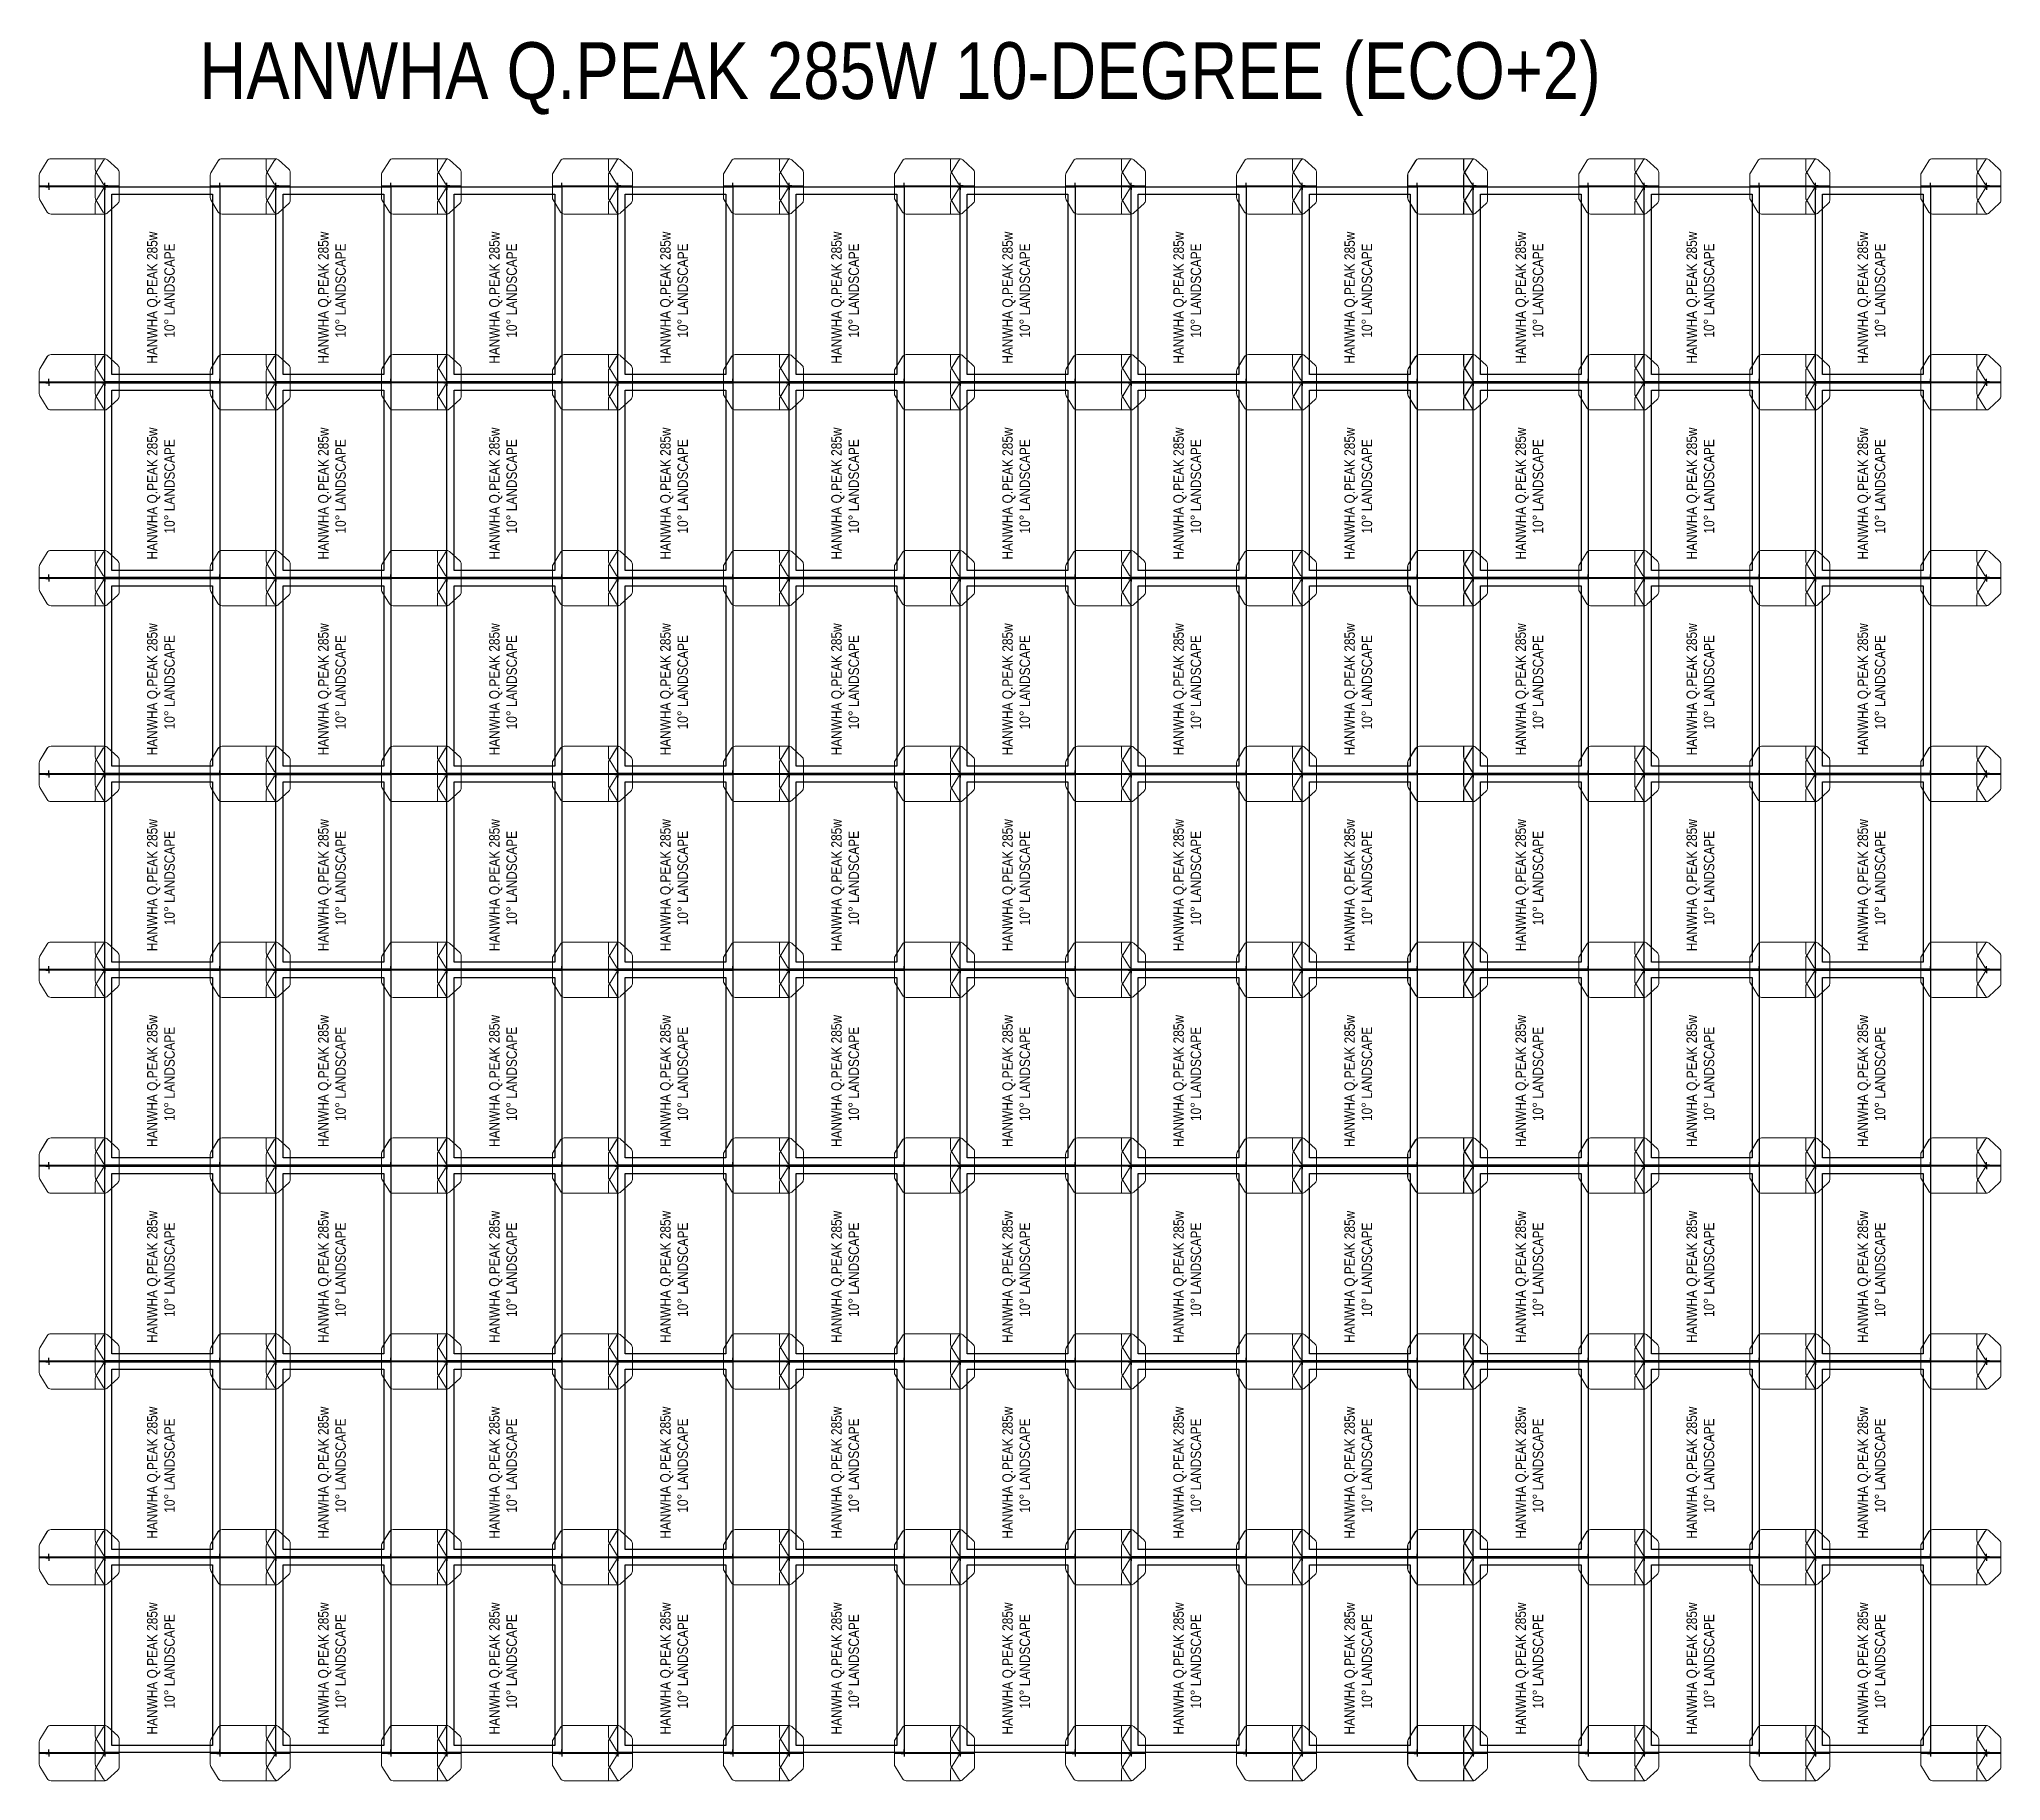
# Model space of a CAD drawing. Header units: feet. Extents: x 1174 to 1836, y 11988 to 12576.
import ezdxf

# ---------------------------------------------------------------- set-up
doc = ezdxf.new("R2010")
doc.units = ezdxf.units.FT
doc.header["$MEASUREMENT"] = 0
doc.layers.add('CANADIAN 255', color=7, linetype='Continuous')
doc.layers.add('E2-ECOFEET', color=1, linetype='Continuous', lineweight=5, plot=False)
doc.styles.add('PAPER SPACE TXT', font='technic_.ttf', dxfattribs={"height": 0.125})
doc.styles.get("Standard").update_dxf_attribs({"font": 'calibri.ttf'})

# ---------------------------------------------------------------- blocks, each defined once
blk = doc.blocks.new('EcoFoot2+ single')
at = {"layer": 'Defpoints', "color": 251}
for points in [[(-0.19, 19.9), (-0.19, 18.9), (-1.19, 18.9)], [(0.19, 19.9), (0.19, 18.9), (1.19, 18.9)], [(-0.19, 1), (-0.19, 0), (-1.19, 0)], [(-0.19, -1), (-0.19, 0), (-1.19, 0)], [(0.19, 1), (0.19, 0), (1.19, 0)], [(0.19, -1), (0.19, 0), (1.19, 0)]]:
    blk.add_lwpolyline(points, dxfattribs=at)
for p in [(0, 18.9), (0, 0), (0, 0), (0, 0)]:
    blk.add_point(p, dxfattribs=at)
at = {"layer": 'E2-ECOFEET', "color": 42, "linetype": 'Continuous'}
for p, q in [((-0.19, -4.85), (-0.19, 22.12)), ((0.19, -4.85), (0.19, 22.12)), ((-0.19, 0.1), (-0.19, 17.2)), ((0.19, 0.1), (0.19, 17.2))]:
    blk.add_line(p, q, dxfattribs=at)
at = {"layer": 'E2-ECOFEET', "linetype": 'Continuous'}
blk.add_lwpolyline([(-9.35, 17.2), (-9.35, 0.1, 0.187182), (-8.95, -0.91), (-5.8, -4.36, 0.210696), (-4.7, -4.85), (4.7, -4.85, 0.210696), (5.8, -4.36), (8.95, -0.91, 0.187182), (9.35, 0.1), (9.35, 17.2), (9.35, 18.14, 0.261626), (8.63, 19.42), (4.57, 21.9, 0.137668), (3.79, 22.12), (-3.79, 22.12, 0.137668), (-4.57, 21.9), (-8.63, 19.42, 0.261626), (-9.35, 18.14)], format="xyb", close=True, dxfattribs=at)
at = {"layer": 'E2-ECOFEET', "color": 112, "linetype": 'Continuous'}
for points in [[(-0.19, -4.85), (-0.19, -1.7), (-0.19, -0.76, 0.261626), (-0.91, 0.52), (-4.97, 3, 0.137668), (-5.75, 3.22), (-9.35, 3.22)], [(0.19, -4.85), (0.19, -1.7), (0.19, -0.76, -0.261626), (0.91, 0.52), (4.97, 3, -0.137668), (5.75, 3.22), (9.35, 3.22)]]:
    blk.add_lwpolyline(points, format="xyb", dxfattribs=at)
at = {"layer": 'E2-ECOFEET', "color": 133, "linetype": 'Continuous'}
blk.add_lwpolyline([(9.28, -0.33, 0.18544), (8.63, 0.52), (4.57, 3, 0.137668), (3.79, 3.22), (-3.79, 3.22, 0.137668), (-4.57, 3), (-8.63, 0.52, 0.18544), (-9.28, -0.33, 0.18544)], format="xyb", dxfattribs=at)
blk = doc.blocks.new('HANWHA Q.PEAK 285W 10 DEGREE')
at = {"layer": 'CANADIAN 255', "linetype": 'Continuous'}
blk.add_lwpolyline([(5576.57, 11902.72), (5576.57, 11968.42), (5615.37, 11968.42), (5615.37, 11902.72), (5576.57, 11902.72)], dxfattribs=at)
at = {"layer": 'CANADIAN 255', "color": 1, "linetype": 'Continuous'}
blk.add_lwpolyline([(5578.99, 11905.14), (5578.99, 11965.99), (5612.95, 11965.99), (5612.95, 11905.14)], close=True, dxfattribs=at)
at = {"layer": 'Defpoints', "color": 251, "insert": (5595.52, 11935.15), "char_height": 3.5, "attachment_point": 4, "rotation": 90}
blk.add_mtext('\\pi-26.357;{\\fTechnicLite|b0|i0|c2|p2;HANWHA Q.PEAK 285w\\P\\pi-17.595;10° LANDSCAPE}', dxfattribs=at)
blk = doc.blocks.new('HANWHA Q.PEAK 285W ON ECO FEET')
at = {"color": 1}
blk.add_blockref('HANWHA Q.PEAK 285W 10 DEGREE', (0, 0), dxfattribs=at)
at = {"layer": 'E2-ECOFEET', "rotation": 90}
for p in [(5576.57, 11968.6), (5634.27, 11968.6), (5576.57, 11902.53), (5634.27, 11902.53)]:
    blk.add_blockref('EcoFoot2+ single', p, dxfattribs=at)

msp = doc.modelspace()

# ---------------------------------------------------------------- block references
at = {"color": 1}
for p in [(-4380.55, 557.32), (-4322.84, 557.32), (-4265.14, 557.32), (-4207.44, 557.32), (-4149.74, 557.32), (-4092.04, 557.32), (-4034.34, 557.32), (-3976.64, 557.32), (-3918.93, 557.32), (-3861.23, 557.32), (-3803.53, 557.32), (-4380.55, 491.24), (-4322.84, 491.24), (-4265.14, 491.24), (-4207.44, 491.24), (-4149.74, 491.24), (-4092.04, 491.24), (-4034.34, 491.24), (-3976.64, 491.24), (-3918.93, 491.24), (-3861.23, 491.24), (-3803.53, 491.24), (-4380.55, 425.17), (-4322.84, 425.17), (-4265.14, 425.17), (-4207.44, 425.17), (-4149.74, 425.17), (-4092.04, 425.17), (-4034.34, 425.17), (-3976.64, 425.17), (-3918.93, 425.17), (-3861.23, 425.17), (-3803.53, 425.17), (-4380.55, 359.09), (-4322.84, 359.09), (-4265.14, 359.09), (-4207.44, 359.09), (-4149.74, 359.09), (-4092.04, 359.09), (-4034.34, 359.09), (-3976.64, 359.09), (-3918.93, 359.09), (-3861.23, 359.09), (-3803.53, 359.09), (-4380.55, 293.02), (-4322.84, 293.02), (-4265.14, 293.02), (-4207.44, 293.02), (-4149.74, 293.02), (-4092.04, 293.02), (-4034.34, 293.02), (-3976.64, 293.02), (-3918.93, 293.02), (-3861.23, 293.02), (-3803.53, 293.02), (-4380.55, 226.94), (-4322.84, 226.94), (-4265.14, 226.94), (-4207.44, 226.94), (-4149.74, 226.94), (-4092.04, 226.94), (-4034.34, 226.94), (-3976.64, 226.94), (-3918.93, 226.94), (-3861.23, 226.94), (-3803.53, 226.94), (-4380.55, 160.87), (-4322.84, 160.87), (-4265.14, 160.87), (-4207.44, 160.87), (-4149.74, 160.87), (-4092.04, 160.87), (-4034.34, 160.87), (-3976.64, 160.87), (-3918.93, 160.87), (-3861.23, 160.87), (-3803.53, 160.87), (-4380.55, 94.79), (-4322.84, 94.79), (-4265.14, 94.79), (-4207.44, 94.79), (-4149.74, 94.79), (-4092.04, 94.79), (-4034.34, 94.79), (-3976.64, 94.79), (-3918.93, 94.79), (-3861.23, 94.79), (-3803.53, 94.79)]:
    msp.add_blockref('HANWHA Q.PEAK 285W ON ECO FEET', p, dxfattribs=at)

# ---------------------------------------------------------------- texts
at = {"insert": (1227.93, 12574.57), "char_height": 19.1671, "width": 624.9599, "attachment_point": 1, "style": 'PAPER SPACE TXT'}
msp.add_mtext('HANWHA Q.PEAK 285W 10-DEGREE (ECO+2)', dxfattribs=at)

doc.saveas('drawing.dxf')
